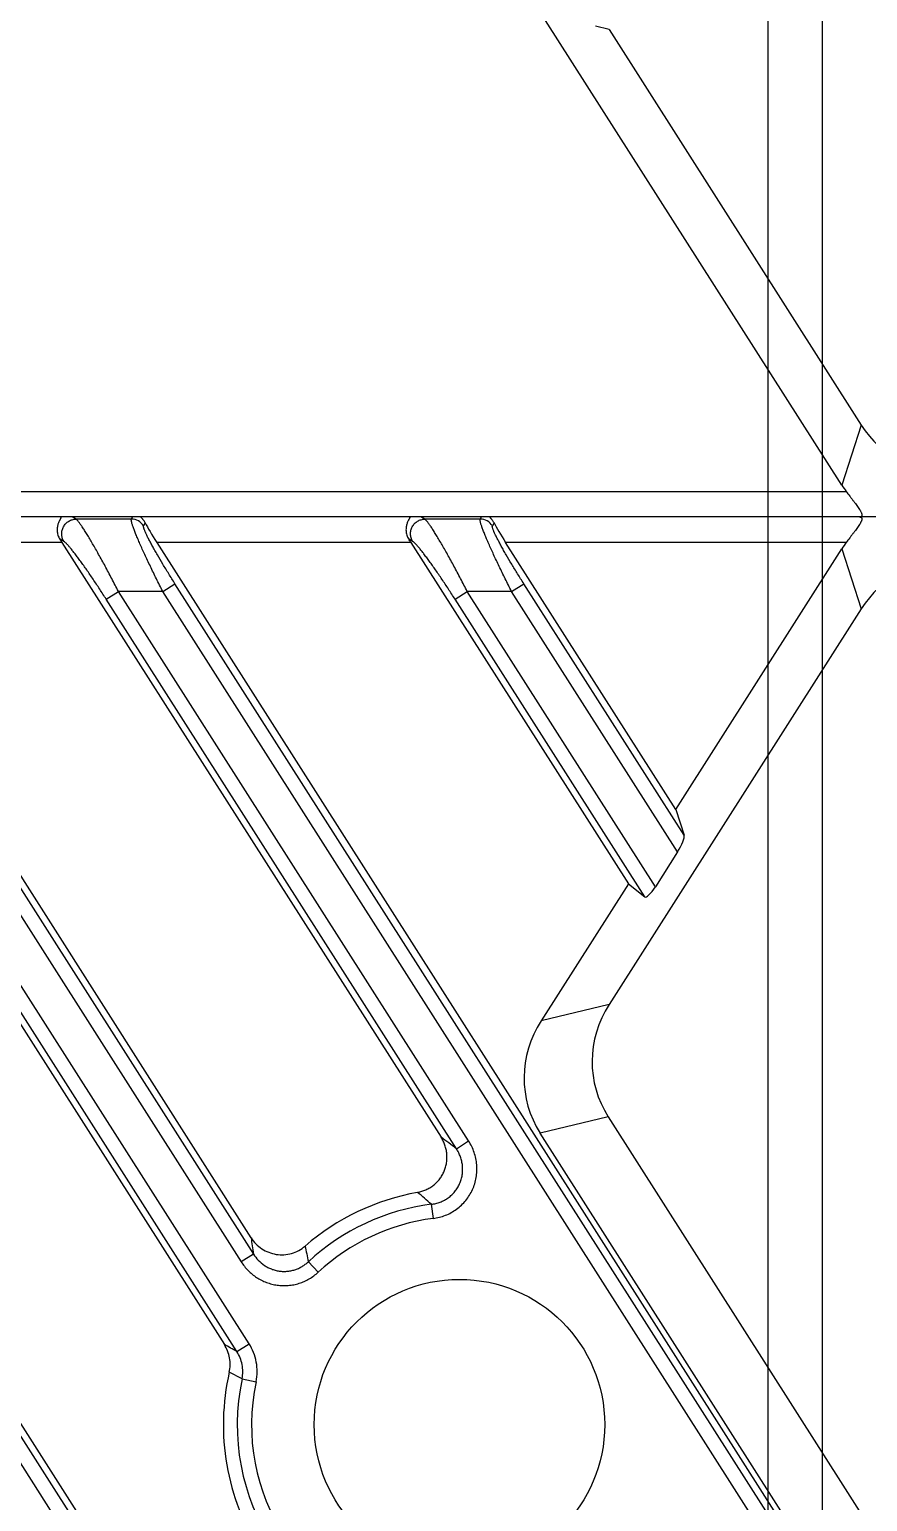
# Model space of a CAD drawing. Header units: millimetres. Extents: x 620 to 19791, y 2539 to 6969.
# Drawn here: x 16980.12 to 17003.2, y 4446.94 to 4487.49 of the extents above; entities that cross this region are included whole.
import ezdxf

# ---------------------------------------------------------------- set-up
doc = ezdxf.new("R2010")
doc.units = ezdxf.units.MM

# ---------------------------------------------------------------- blocks, each defined once
blk = doc.blocks.new('DTGFH')
at = {"color": 7, "linetype": 'Continuous'}
for p, q in [((9401.048, 4441.2), (8801.048, 4441.2)), ((9355.492, 4441.141), (9355.384, 4441.2)), ((9357.016, 4441.141), (9355.492, 4441.141)), ((9357.016, 4441.141), (9357.048, 4441.2)), ((9357.396, 4441.038), (9357.352, 4440.957)), ((9365.096, 4441.141), (9364.989, 4441.2)), ((9366.62, 4441.141), (9365.096, 4441.141)), ((9366.62, 4441.141), (9366.652, 4441.2)), ((9367, 4441.038), (9366.956, 4440.957)), ((9400.348, 4343.425), (9338.504, 4440.5)), ((9345.5, 4440.5), (9359.577, 4418.404)), ((9355.104, 4440.5), (9348.109, 4440.5)), ((9360.311, 4421.346), (9348.109, 4440.5)), ((9355.156, 4440.529), (9355.048, 4440.588)), ((9355.104, 4440.5), (9365.543, 4424.114)), ((9364.708, 4440.5), (9357.713, 4440.5)), ((9357.713, 4440.5), (9400.348, 4373.575)), ((9364.76, 4440.529), (9364.652, 4440.588)), ((9364.708, 4440.5), (9370.7, 4431.095)), ((9376.7, 4440.5), (9367.317, 4440.5)), ((9372.004, 4433.143), (9367.317, 4440.5)), ((9372.004, 4433.143), (9376.577, 4440.321)), ((9376.577, 4440.321), (9377.112, 4438.668)), ((9399.333, 4344.671), (9339.008, 4439.363)), ((9348.612, 4439.363), (9360.375, 4420.898)), ((9357.88, 4439.149), (9358.216, 4439.363)), ((9399.333, 4374.822), (9358.216, 4439.363)), ((9367.484, 4439.149), (9367.82, 4439.363)), ((9372.232, 4432.437), (9367.82, 4439.363)), ((9398.997, 4344.457), (9338.671, 4439.149)), ((9359.92, 4418.213), (9346.719, 4438.935)), ((9360.256, 4418.427), (9347.055, 4439.149)), ((9348.276, 4439.149), (9360.039, 4420.684)), ((9356.323, 4438.935), (9356.659, 4439.149)), ((9365.965, 4423.799), (9356.323, 4438.935)), ((9357.88, 4439.149), (9356.659, 4439.149)), ((9366.301, 4424.013), (9356.659, 4439.149)), ((9398.997, 4374.607), (9357.88, 4439.149)), ((9365.927, 4438.935), (9366.263, 4439.149)), ((9371.15, 4430.737), (9365.927, 4438.935)), ((9367.484, 4439.149), (9366.263, 4439.149)), ((9371.444, 4431.017), (9366.263, 4439.149)), ((9372.054, 4431.975), (9367.484, 4439.149)), ((9377.112, 4438.668), (9370.171, 4427.771)), ((9372.004, 4433.143), (9372.232, 4432.437)), ((9372.054, 4431.975), (9371.444, 4431.017)), ((9370.7, 4431.095), (9368.297, 4427.325)), ((9370.7, 4431.095), (9371.15, 4430.737)), ((9370.171, 4427.771), (9368.297, 4427.325)), ((9370.143, 4424.677), (9368.27, 4424.231)), ((9370.143, 4424.677), (9380.936, 4407.736)), ((9365.965, 4423.799), (9366.301, 4424.013)), ((9382.821, 4401.39), (9368.27, 4424.231)), ((9365.274, 4422.268), (9365.324, 4421.878)), ((9360.375, 4420.898), (9360.039, 4420.684)), ((9361.889, 4420.686), (9362.156, 4420.397)), ((9359.92, 4418.213), (9360.256, 4418.427)), ((9360.063, 4417.464), (9359.71, 4417.643)), ((9360.063, 4417.464), (9360.448, 4417.382)), ((9376.577, 4104.579), (9367.166, 4119.351)), ((9370.171, 4117.129), (9369.796, 4117.218)), ((9370.171, 4117.129), (9377.112, 4106.233)), ((9377.112, 4106.233), (9376.577, 4104.579)), ((9322.523, 4104.4), (9376.7, 4104.4)), ((9401.048, 4103.7), (8801.548, 4103.7))]:
    blk.add_line(p, q, dxfattribs=at)
blk.add_circle((9366.048, 4416.2), 4, dxfattribs=at)
for centre, radius, start, end in [((9357.014, 4440.739), 0.402, 32.7568, 89.7432), ((9366.618, 4440.739), 0.402, 32.7568, 89.7432), ((9342.871, 4393.283), 38.27, 52.8809, 53.6693), ((9366.048, 4416.2), 6.5, 100.2225, 130.8374), ((9366.048, 4416.2), 6.117, 97.2711, 132.8427), ((9347.454, 4402.078), 26.93, 48.5678, 49.6355), ((9366.048, 4416.2), 5.724, 97.2711, 132.8427), ((9417.279, 4429.224), 57.51, 187.87376, 188.32418), ((9394.555, 4427.761), 33.424, 191.4647, 192.2218), ((9296.725, 4305.197), 129.485, 60.7876, 60.96151), ((9366.048, 4416.2), 6.5, 167.1762, 257.8238), ((9366.048, 4416.2), 6.117, 168.0813, 256.9187), ((9366.048, 4416.2), 5.724, 168.0813, 256.9187)]:
    blk.add_arc(centre, radius, start, end, dxfattribs=at)
for centre, major_axis, ratio, start_param, end_param in [((9357.785, 4440.5), (-0.449, 0.699), 0.073624, 0.647746, 1.523567), ((9367.389, 4440.5), (-0.449, 0.699), 0.073624, 0.647746, 1.523567), ((9355.031, 4440.5), (-0.449, 0.699), 0.073624, -1.618026, -1.492115), ((9364.636, 4440.5), (-0.449, 0.699), 0.073624, -1.618026, -1.492115), ((9379.104, 4438.508), (-0.977, 3.022), 0.944553, 0.591953, 0.662888), ((9379.639, 4436.854), (-0.977, 3.022), 0.944553, -1.302149, 0.662888), ((9371.991, 4432.074), (0.228, 0.381), 0.239582, -1.690458, -0.206928), ((9371.38, 4431.116), (0.228, 0.381), 0.239582, -3.173987, -1.690458), ((9372.905, 4426.284), (-3.127, -0.746), 0.933182, -0.766803, 0.312299), ((9371.032, 4425.837), (3.127, 0.746), 0.933182, 2.37479, 3.453891), ((9379.639, 4108.047), (-0.977, -3.022), 0.944553, -0.662888, 1.302149), ((9379.104, 4106.393), (0.977, 3.022), 0.944553, -3.804481, -3.733545)]:
    blk.add_ellipse(centre, major_axis=major_axis, ratio=ratio, start_param=start_param, end_param=end_param, dxfattribs=at)
for points, knots in [([(9355.059, 4441.2), (9355.061, 4441.2), (9355.065, 4441.2), (9355.07, 4441.199), (9355.073, 4441.197), (9355.075, 4441.196), (9355.077, 4441.193), (9355.078, 4441.189), (9355.078, 4441.185), (9355.077, 4441.18), (9355.074, 4441.173), (9355.069, 4441.164), (9355.064, 4441.153), (9355.057, 4441.141), (9355.049, 4441.128), (9355.041, 4441.114), (9355.03, 4441.092), (9355.015, 4441.062), (9355, 4441.022), (9354.987, 4440.978), (9354.977, 4440.929), (9354.971, 4440.877), (9354.972, 4440.82), (9354.978, 4440.762), (9354.993, 4440.702), (9355.015, 4440.643), (9355.036, 4440.606), (9355.048, 4440.588)], [0, 0, 0, 0, 0.012577, 0.017811, 0.022415, 0.026524, 0.030371, 0.038422, 0.043171, 0.048577, 0.06156, 0.077442, 0.095999, 0.116978, 0.140127, 0.165209, 0.192065, 0.250601, 0.315018, 0.384942, 0.460136, 0.540384, 0.625394, 0.714676, 0.807485, 0.902935, 1, 1, 1, 1]), ([(9355.156, 4440.529), (9355.138, 4440.558), (9355.109, 4440.623), (9355.092, 4440.728), (9355.104, 4440.835), (9355.143, 4440.934), (9355.206, 4441.021), (9355.289, 4441.087), (9355.387, 4441.13), (9355.457, 4441.141), (9355.492, 4441.141)], [0, 0, 0, 0, 0.124309, 0.249137, 0.374435, 0.5, 0.625565, 0.750863, 0.875691, 1, 1, 1, 1]), ([(9356.659, 4439.149), (9356.599, 4439.267), (9356.478, 4439.501), (9356.297, 4439.841), (9356.147, 4440.114), (9356.031, 4440.319), (9355.949, 4440.462), (9355.871, 4440.594), (9355.798, 4440.716), (9355.73, 4440.825), (9355.668, 4440.92), (9355.62, 4440.99), (9355.585, 4441.038), (9355.562, 4441.067), (9355.542, 4441.092), (9355.523, 4441.113), (9355.507, 4441.129), (9355.497, 4441.138), (9355.492, 4441.141)], [0, 0, 0, 0, 0.172457, 0.340604, 0.500133, 0.575264, 0.646516, 0.713267, 0.77487, 0.830657, 0.879953, 0.922093, 0.940283, 0.956456, 0.970552, 0.982522, 0.992336, 1, 1, 1, 1]), ([(9357.88, 4439.149), (9357.821, 4439.264), (9357.706, 4439.493), (9357.567, 4439.778), (9357.461, 4440.001), (9357.387, 4440.16), (9357.317, 4440.312), (9357.253, 4440.457), (9357.195, 4440.591), (9357.144, 4440.714), (9357.101, 4440.824), (9357.065, 4440.92), (9357.042, 4440.99), (9357.028, 4441.038), (9357.021, 4441.068), (9357.016, 4441.093), (9357.013, 4441.113), (9357.013, 4441.127), (9357.014, 4441.136), (9357.015, 4441.14), (9357.016, 4441.141)], [0, 0, 0, 0, 0.17863, 0.352747, 0.436605, 0.51745, 0.594578, 0.667244, 0.734677, 0.796087, 0.850691, 0.897742, 0.936571, 0.952732, 0.966652, 0.978305, 0.98769, 0.994858, 0.997662, 1, 1, 1, 1]), ([(9357.396, 4441.038), (9357.39, 4441.05), (9357.377, 4441.073), (9357.356, 4441.105), (9357.338, 4441.129), (9357.324, 4441.145), (9357.315, 4441.156), (9357.306, 4441.166), (9357.299, 4441.175), (9357.293, 4441.182), (9357.289, 4441.188), (9357.287, 4441.191), (9357.286, 4441.194), (9357.286, 4441.197), (9357.288, 4441.199), (9357.289, 4441.2), (9357.291, 4441.2), (9357.293, 4441.2), (9357.294, 4441.2)], [0, 0, 0, 0, 0.204316, 0.392897, 0.563407, 0.640809, 0.712098, 0.776334, 0.832531, 0.879528, 0.916238, 0.930594, 0.942393, 0.959731, 0.967497, 0.976306, 0.987002, 1, 1, 1, 1]), ([(9358.216, 4439.363), (9358.158, 4439.453), (9358.046, 4439.632), (9357.884, 4439.897), (9357.757, 4440.112), (9357.662, 4440.278), (9357.598, 4440.394), (9357.539, 4440.503), (9357.486, 4440.603), (9357.441, 4440.693), (9357.409, 4440.762), (9357.388, 4440.811), (9357.376, 4440.843), (9357.365, 4440.871), (9357.357, 4440.896), (9357.352, 4440.916), (9357.349, 4440.931), (9357.349, 4440.942), (9357.349, 4440.949), (9357.35, 4440.954), (9357.352, 4440.957)], [0, 0, 0, 0, 0.175673, 0.347519, 0.511196, 0.588381, 0.661487, 0.7297, 0.792145, 0.847915, 0.896102, 0.917087, 0.935869, 0.952372, 0.966531, 0.978313, 0.987727, 0.991571, 0.994868, 1, 1, 1, 1]), ([(9364.663, 4441.2), (9364.666, 4441.2), (9364.669, 4441.2), (9364.674, 4441.199), (9364.677, 4441.197), (9364.679, 4441.196), (9364.682, 4441.193), (9364.682, 4441.189), (9364.682, 4441.185), (9364.681, 4441.18), (9364.678, 4441.173), (9364.674, 4441.164), (9364.668, 4441.153), (9364.661, 4441.141), (9364.653, 4441.128), (9364.645, 4441.114), (9364.634, 4441.092), (9364.62, 4441.062), (9364.604, 4441.022), (9364.591, 4440.978), (9364.581, 4440.929), (9364.576, 4440.877), (9364.576, 4440.82), (9364.582, 4440.762), (9364.597, 4440.702), (9364.619, 4440.643), (9364.64, 4440.606), (9364.652, 4440.588)], [0, 0, 0, 0, 0.012577, 0.017811, 0.022415, 0.026524, 0.030371, 0.038422, 0.043171, 0.048577, 0.06156, 0.077442, 0.095999, 0.116978, 0.140127, 0.165209, 0.192065, 0.250601, 0.315018, 0.384942, 0.460136, 0.540384, 0.625394, 0.714676, 0.807485, 0.902935, 1, 1, 1, 1]), ([(9364.76, 4440.529), (9364.742, 4440.558), (9364.713, 4440.623), (9364.696, 4440.728), (9364.708, 4440.835), (9364.747, 4440.934), (9364.81, 4441.021), (9364.893, 4441.087), (9364.991, 4441.13), (9365.061, 4441.141), (9365.096, 4441.141)], [0, 0, 0, 0, 0.124309, 0.249137, 0.374435, 0.5, 0.625565, 0.750863, 0.875691, 1, 1, 1, 1]), ([(9366.263, 4439.149), (9366.203, 4439.267), (9366.082, 4439.501), (9365.901, 4439.841), (9365.751, 4440.114), (9365.635, 4440.319), (9365.553, 4440.462), (9365.475, 4440.594), (9365.402, 4440.716), (9365.334, 4440.825), (9365.272, 4440.92), (9365.224, 4440.99), (9365.189, 4441.038), (9365.166, 4441.067), (9365.146, 4441.092), (9365.127, 4441.113), (9365.111, 4441.129), (9365.101, 4441.138), (9365.096, 4441.141)], [0, 0, 0, 0, 0.172457, 0.340604, 0.500133, 0.575264, 0.646516, 0.713267, 0.77487, 0.830657, 0.879953, 0.922093, 0.940283, 0.956456, 0.970552, 0.982522, 0.992336, 1, 1, 1, 1]), ([(9367.484, 4439.149), (9367.425, 4439.264), (9367.31, 4439.493), (9367.171, 4439.778), (9367.065, 4440.001), (9366.991, 4440.16), (9366.921, 4440.312), (9366.857, 4440.457), (9366.799, 4440.591), (9366.748, 4440.714), (9366.705, 4440.824), (9366.669, 4440.92), (9366.646, 4440.99), (9366.632, 4441.038), (9366.625, 4441.068), (9366.62, 4441.093), (9366.617, 4441.113), (9366.617, 4441.127), (9366.618, 4441.136), (9366.619, 4441.14), (9366.62, 4441.141)], [0, 0, 0, 0, 0.17863, 0.352747, 0.436605, 0.51745, 0.594578, 0.667244, 0.734677, 0.796087, 0.850691, 0.897742, 0.936571, 0.952732, 0.966652, 0.978305, 0.98769, 0.994858, 0.997662, 1, 1, 1, 1]), ([(9367, 4441.038), (9366.994, 4441.05), (9366.981, 4441.073), (9366.96, 4441.105), (9366.942, 4441.129), (9366.928, 4441.145), (9366.919, 4441.156), (9366.91, 4441.166), (9366.903, 4441.175), (9366.897, 4441.182), (9366.893, 4441.188), (9366.891, 4441.191), (9366.89, 4441.194), (9366.89, 4441.197), (9366.892, 4441.199), (9366.893, 4441.2), (9366.896, 4441.2), (9366.897, 4441.2), (9366.898, 4441.2)], [0, 0, 0, 0, 0.204317, 0.392896, 0.563403, 0.640806, 0.712092, 0.776327, 0.832529, 0.879525, 0.916233, 0.930591, 0.942394, 0.959733, 0.967501, 0.976309, 0.987004, 1, 1, 1, 1]), ([(9367.82, 4439.363), (9367.762, 4439.453), (9367.65, 4439.632), (9367.488, 4439.897), (9367.361, 4440.112), (9367.266, 4440.278), (9367.202, 4440.394), (9367.143, 4440.503), (9367.091, 4440.603), (9367.046, 4440.693), (9367.013, 4440.762), (9366.992, 4440.811), (9366.98, 4440.843), (9366.969, 4440.871), (9366.961, 4440.896), (9366.956, 4440.916), (9366.953, 4440.931), (9366.953, 4440.942), (9366.953, 4440.949), (9366.954, 4440.954), (9366.956, 4440.957)], [0, 0, 0, 0, 0.175673, 0.347519, 0.511196, 0.588381, 0.661487, 0.7297, 0.792145, 0.847915, 0.896102, 0.917087, 0.935869, 0.952372, 0.966531, 0.978313, 0.987727, 0.991571, 0.994868, 1, 1, 1, 1]), ([(9377.06, 4441.2), (9377.065, 4441.2), (9377.075, 4441.2), (9377.09, 4441.197), (9377.103, 4441.193), (9377.113, 4441.186), (9377.122, 4441.177), (9377.127, 4441.166), (9377.13, 4441.153), (9377.13, 4441.137), (9377.127, 4441.121), (9377.122, 4441.102), (9377.114, 4441.082), (9377.1, 4441.053), (9377.078, 4441.013), (9377.046, 4440.964), (9377.009, 4440.911), (9376.97, 4440.857), (9376.927, 4440.8), (9376.883, 4440.742), (9376.838, 4440.683), (9376.777, 4440.602), (9376.731, 4440.541), (9376.7, 4440.5)], [0, 0, 0, 0, 0.018318, 0.034994, 0.050147, 0.06412, 0.077534, 0.091254, 0.106184, 0.12305, 0.142293, 0.164098, 0.188457, 0.215246, 0.275292, 0.342515, 0.415297, 0.492326, 0.572614, 0.655373, 0.739981, 0.82593, 1, 1, 1, 1]), ([(9356.323, 4438.935), (9356.263, 4439.028), (9356.145, 4439.212), (9355.966, 4439.48), (9355.819, 4439.696), (9355.704, 4439.859), (9355.622, 4439.973), (9355.544, 4440.079), (9355.47, 4440.178), (9355.401, 4440.267), (9355.337, 4440.345), (9355.288, 4440.403), (9355.252, 4440.442), (9355.229, 4440.467), (9355.207, 4440.488), (9355.188, 4440.505), (9355.172, 4440.519), (9355.161, 4440.526), (9355.156, 4440.529)], [0, 0, 0, 0, 0.1676, 0.331584, 0.488296, 0.562693, 0.633727, 0.700799, 0.763258, 0.8204, 0.871473, 0.915693, 0.93499, 0.952285, 0.967494, 0.980544, 0.991384, 1, 1, 1, 1]), ([(9365.927, 4438.935), (9365.868, 4439.028), (9365.749, 4439.212), (9365.57, 4439.48), (9365.423, 4439.696), (9365.308, 4439.859), (9365.226, 4439.973), (9365.148, 4440.079), (9365.074, 4440.178), (9365.005, 4440.267), (9364.941, 4440.345), (9364.892, 4440.403), (9364.857, 4440.442), (9364.833, 4440.467), (9364.812, 4440.488), (9364.792, 4440.505), (9364.776, 4440.519), (9364.765, 4440.526), (9364.76, 4440.529)], [0, 0, 0, 0, 0.1676, 0.331584, 0.488296, 0.562693, 0.633727, 0.700799, 0.763258, 0.8204, 0.871473, 0.915693, 0.93499, 0.952285, 0.967494, 0.980544, 0.991384, 1, 1, 1, 1]), ([(9364.895, 4422.597), (9364.935, 4422.604), (9365.014, 4422.624), (9365.128, 4422.667), (9365.237, 4422.723), (9365.337, 4422.793), (9365.428, 4422.875), (9365.508, 4422.967), (9365.575, 4423.069), (9365.63, 4423.178), (9365.67, 4423.294), (9365.696, 4423.413), (9365.707, 4423.535), (9365.703, 4423.657), (9365.684, 4423.778), (9365.651, 4423.896), (9365.605, 4424.008), (9365.565, 4424.08), (9365.543, 4424.114)], [0, 0, 0, 0, 0.062495, 0.125002, 0.187499, 0.249998, 0.312497, 0.374997, 0.437497, 0.499996, 0.562495, 0.624995, 0.687496, 0.749997, 0.812498, 0.874995, 0.937504, 1, 1, 1, 1]), ([(9365.324, 4421.878), (9365.382, 4421.885), (9365.497, 4421.907), (9365.664, 4421.961), (9365.823, 4422.036), (9365.971, 4422.13), (9366.106, 4422.243), (9366.226, 4422.372), (9366.327, 4422.515), (9366.41, 4422.67), (9366.472, 4422.834), (9366.512, 4423.005), (9366.531, 4423.18), (9366.528, 4423.356), (9366.502, 4423.529), (9366.456, 4423.699), (9366.39, 4423.861), (9366.333, 4423.964), (9366.301, 4424.013)], [0, 0, 0, 0, 0.062499, 0.124999, 0.187498, 0.249996, 0.312494, 0.374992, 0.437489, 0.499987, 0.562486, 0.624984, 0.687484, 0.749984, 0.812486, 0.874987, 0.937496, 1, 1, 1, 1]), ([(9365.274, 4422.268), (9365.316, 4422.273), (9365.399, 4422.288), (9365.519, 4422.326), (9365.634, 4422.378), (9365.742, 4422.445), (9365.839, 4422.526), (9365.925, 4422.619), (9365.998, 4422.722), (9366.057, 4422.834), (9366.1, 4422.953), (9366.128, 4423.077), (9366.139, 4423.202), (9366.134, 4423.329), (9366.114, 4423.453), (9366.079, 4423.575), (9366.03, 4423.691), (9365.988, 4423.764), (9365.965, 4423.799)], [0, 0, 0, 0, 0.062458, 0.12495, 0.187471, 0.250018, 0.312584, 0.375161, 0.43774, 0.500313, 0.56287, 0.625405, 0.687911, 0.750387, 0.812832, 0.875244, 0.937637, 1, 1, 1, 1]), ([(9360.311, 4421.346), (9360.349, 4421.286), (9360.438, 4421.174), (9360.604, 4421.037), (9360.794, 4420.938), (9361.002, 4420.882), (9361.216, 4420.872), (9361.428, 4420.908), (9361.626, 4420.99), (9361.744, 4421.071), (9361.798, 4421.118)], [0, 0, 0, 0, 0.125015, 0.250019, 0.37502, 0.500016, 0.62501, 0.750003, 0.874997, 1, 1, 1, 1]), ([(9360.039, 4420.684), (9360.066, 4420.641), (9360.125, 4420.558), (9360.227, 4420.444), (9360.34, 4420.341), (9360.463, 4420.251), (9360.595, 4420.175), (9360.735, 4420.114), (9360.881, 4420.068), (9361.031, 4420.039), (9361.183, 4420.026), (9361.335, 4420.03), (9361.487, 4420.051), (9361.635, 4420.089), (9361.777, 4420.143), (9361.913, 4420.213), (9362.041, 4420.297), (9362.119, 4420.362), (9362.156, 4420.397)], [0, 0, 0, 0, 0.062497, 0.125003, 0.187501, 0.250001, 0.312501, 0.375, 0.437499, 0.499998, 0.562496, 0.624995, 0.687494, 0.749993, 0.812493, 0.874992, 0.937501, 1, 1, 1, 1]), ([(9360.375, 4420.898), (9360.414, 4420.837), (9360.504, 4420.721), (9360.645, 4420.603), (9360.77, 4420.529), (9360.87, 4420.484), (9360.974, 4420.45), (9361.082, 4420.428), (9361.191, 4420.418), (9361.3, 4420.421), (9361.409, 4420.436), (9361.515, 4420.463), (9361.618, 4420.502), (9361.715, 4420.553), (9361.806, 4420.614), (9361.862, 4420.661), (9361.889, 4420.686)], [0, 0, 0, 0, 0.124684, 0.249432, 0.311928, 0.374444, 0.436979, 0.49953, 0.562094, 0.624665, 0.687241, 0.749813, 0.81238, 0.874933, 0.937481, 1, 1, 1, 1]), ([(9359.71, 4417.643), (9359.725, 4417.707), (9359.742, 4417.839), (9359.726, 4418.038), (9359.672, 4418.23), (9359.612, 4418.349), (9359.577, 4418.404)], [0, 0, 0, 0, 0.249996, 0.499988, 0.749985, 1, 1, 1, 1]), ([(9360.063, 4417.464), (9360.076, 4417.527), (9360.09, 4417.658), (9360.071, 4417.854), (9360.016, 4418.042), (9359.955, 4418.158), (9359.92, 4418.213)], [0, 0, 0, 0, 0.25015, 0.500198, 0.750142, 1, 1, 1, 1]), ([(9360.448, 4417.382), (9360.467, 4417.471), (9360.487, 4417.653), (9360.463, 4417.925), (9360.388, 4418.188), (9360.305, 4418.351), (9360.256, 4418.427)], [0, 0, 0, 0, 0.249992, 0.499981, 0.749978, 1, 1, 1, 1]), ([(9376.7, 4104.4), (9376.731, 4104.359), (9376.777, 4104.298), (9376.838, 4104.217), (9376.883, 4104.158), (9376.927, 4104.1), (9376.97, 4104.044), (9377.009, 4103.989), (9377.046, 4103.937), (9377.078, 4103.887), (9377.1, 4103.848), (9377.114, 4103.818), (9377.122, 4103.798), (9377.127, 4103.78), (9377.13, 4103.763), (9377.13, 4103.748), (9377.127, 4103.735), (9377.122, 4103.723), (9377.113, 4103.714), (9377.103, 4103.708), (9377.09, 4103.703), (9377.075, 4103.701), (9377.065, 4103.7), (9377.06, 4103.7)], [0, 0, 0, 0, 0.17407, 0.260019, 0.344627, 0.427386, 0.507674, 0.584703, 0.657485, 0.724708, 0.784754, 0.811543, 0.835902, 0.857707, 0.87695, 0.893816, 0.908746, 0.922466, 0.93588, 0.949853, 0.965006, 0.981682, 1, 1, 1, 1])]:
    blk.add_open_spline(points, degree=3, knots=knots, dxfattribs=at)
blk = doc.blocks.new('*U116')
blk.add_blockref('DTGFH', (-9101.048, -4276.2))
blk = doc.blocks.new('*U117')
at = {"color": 0, "linetype": 'ByBlock', "lineweight": -2, "transparency": 16777216}
for p in [(2400, 675), (2400, 337.5)]:
    blk.add_blockref('*U116', p, dxfattribs=at)
blk = doc.blocks.new('ryfhgjmb')
at = {"color": 30, "linetype": 'Continuous', "true_color": 0xf26722}
for p, q in [((6005.128, 3342.431), (7001.628, 3342.431)), ((6005.128, 3340.931), (7001.628, 3340.931))]:
    blk.add_line(p, q, dxfattribs=at)
blk = doc.blocks.new('ryfh')
at = {"rotation": 90}
blk.add_blockref('ryfhgjmb', (11616.058, -2205.714), dxfattribs=at)

msp = doc.modelspace()

# ---------------------------------------------------------------- block references
for name, p in [('*U117', (14326.96016, 3971.56341)), ('ryfh', (8726.83352, -0.35097))]:
    msp.add_blockref(name, p)

doc.saveas('drawing.dxf')
